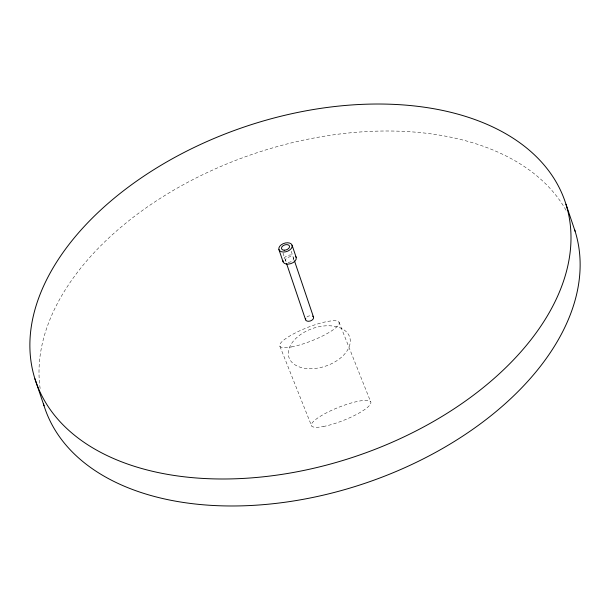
<?xml version="1.0" encoding="UTF-8"?>
<svg xmlns="http://www.w3.org/2000/svg" width="610" height="610" viewBox="0 0 610 610"><rect width="100%" height="100%" fill="white"/><g stroke="black" fill="none" stroke-linecap="round" stroke-linejoin="round"><path stroke-width="0.46" stroke-dasharray="3.05 2.29" d="M338.939 322.065L370.621 401.685M279.929 346.358L311.618 425.978M291.222 251.282L294.173 259.982M282.994 253.028L286.54 263.482M40.146 388.532A279.517 173.865 -18.7 0 1 254.728 153.499A279.517 173.865 -18.7 0 1 566.721 211.54M306.914 316.994A4.178 2.6 -18.7 0 1 311.824 315.82M284.031 258.121A6.923 4.308 -18.7 0 1 293.341 255.064M323.208 426.542A31.949 6.969 -21.7 0 0 370.697 403.607A31.949 6.969 -21.7 0 0 329.446 411.346A31.949 6.969 -21.7 0 0 323.208 426.542M291.527 346.922A31.949 6.969 -21.7 0 0 339.015 323.986A31.949 6.969 -21.7 0 0 297.764 331.726A31.949 6.969 -21.7 0 0 291.527 346.922M309.247 368.692A32.017 19.916 -18.7 0 0 349.713 337.238A32.017 19.916 -18.7 0 0 298.93 335.767A32.017 19.916 -18.7 0 0 309.247 368.692M288.286 262.3A4.178 2.6 -18.7 0 0 293.562 258.198A4.178 2.6 -18.7 0 0 286.944 258A4.178 2.6 -18.7 0 0 288.286 262.3"/><path stroke-width="0.91" d="M565.958 204.228A279.517 173.865 -18.7 0 1 212.692 478.85A279.517 173.865 -18.7 0 1 122.648 191.441A279.517 173.865 -18.7 0 1 565.958 204.228L575.093 231.213M292.083 245.235A6.923 4.308 -18.7 0 1 283.33 252.044A6.923 4.308 -18.7 0 1 281.096 244.923A6.923 4.308 -18.7 0 1 292.083 245.235L296.178 257.336M294.47 260.874L313.532 317.192M286.54 263.482L305.602 319.8M278.923 249.566L283.017 261.659M34.907 378.787L44.042 405.772M574.529 229.459A279.517 173.865 -18.7 0 1 361.555 484.432A279.517 173.865 -18.7 0 1 43.508 404.011M312.617 316.125A4.178 2.6 -18.7 0 1 310.345 320.974A4.178 2.6 -18.7 0 1 305.747 318.382M295.621 256.345A6.923 4.308 -18.7 0 1 290.886 263.611A6.923 4.308 -18.7 0 1 282.91 260.523M284.191 250.199A4.178 2.6 -18.7 0 0 289.468 246.097A4.178 2.6 -18.7 0 0 282.849 245.906A4.178 2.6 -18.7 0 0 284.191 250.199"/></g></svg>
